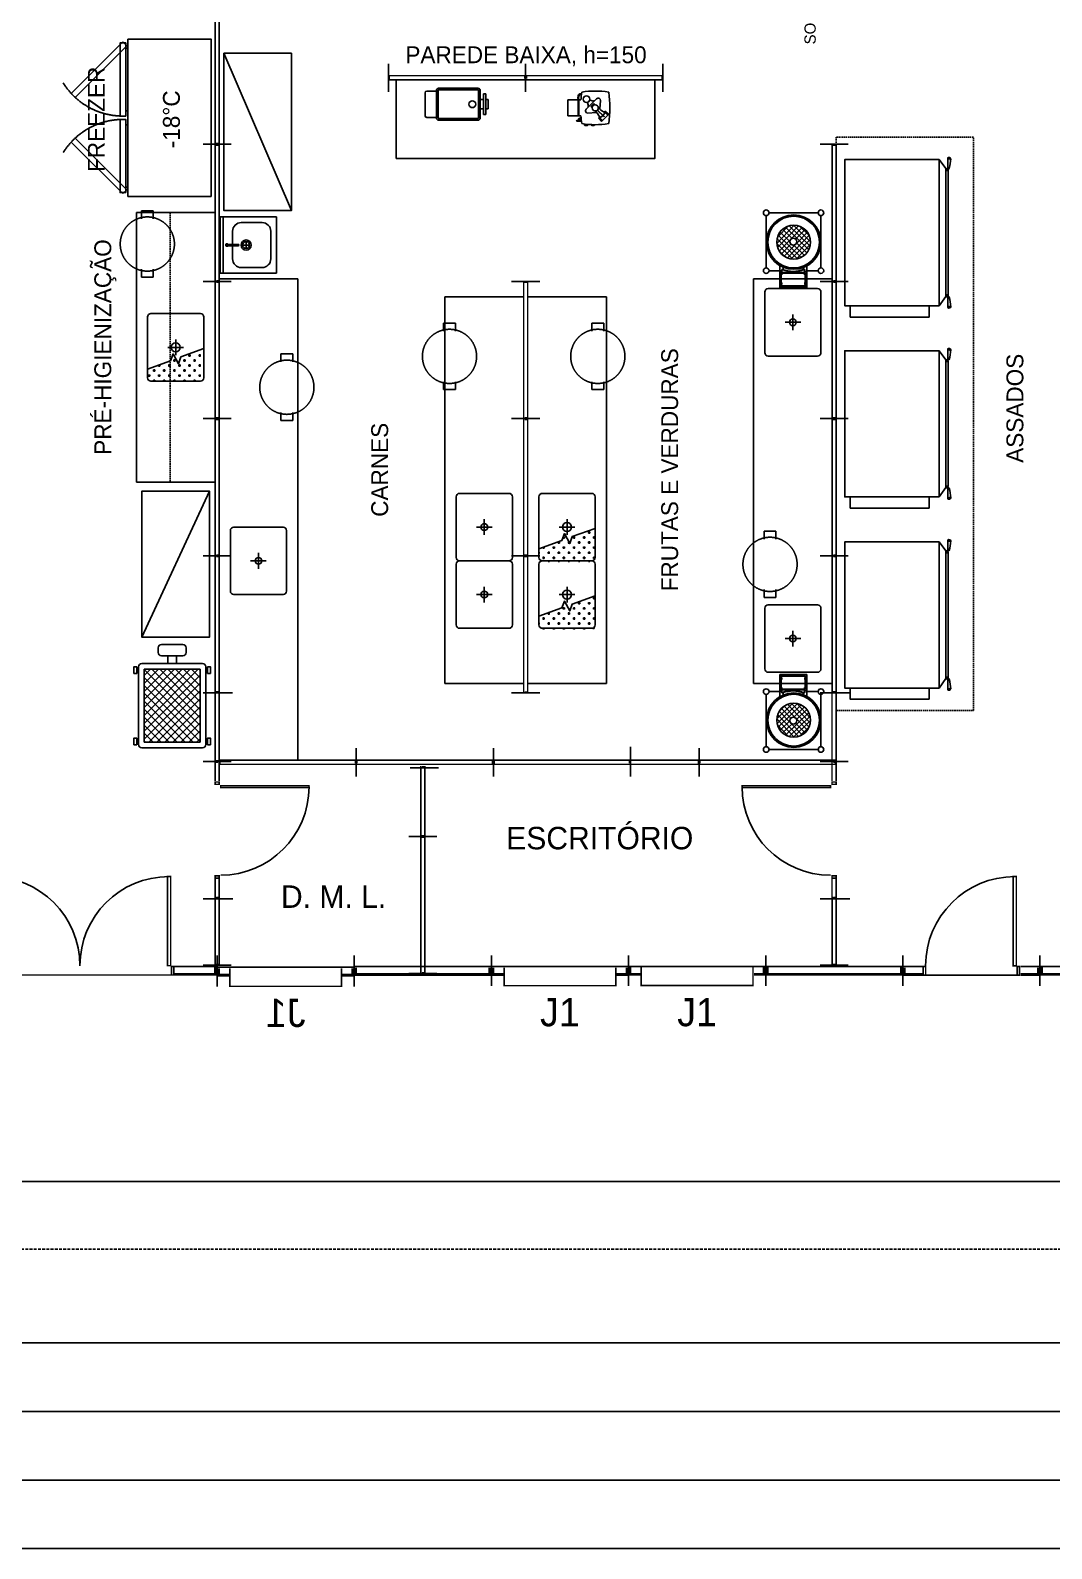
# Model space of a CAD drawing. Header units: millimetres. Extents: x -18806 to 201070, y -25046 to 92854.
# Drawn here: x 152744 to 161829, y 65918 to 79422 of the extents above; entities that cross this region are included whole.
import ezdxf
from ezdxf.enums import TextEntityAlignment as Align

# ---------------------------------------------------------------- set-up
doc = ezdxf.new("R2010")
doc.units = ezdxf.units.MM
doc.header["$LTSCALE"] = 50
for name, pattern in [('DASHED', [0.75, 0.5, -0.25]), ('HIDDEN', [0.375, 0.25, -0.125]), ('HIDDEN2', [0.1875, 0.125, -0.0625])]:
    doc.linetypes.add(name, pattern=pattern)
for name, color, linetype in [('LAYA', 8, 'Continuous'), ('LAYC', 4, 'Continuous'), ('SOB', 8, 'HIDDEN2'), ('TEXTO_LEGENDA', 7, 'Continuous')]:
    doc.layers.add(name, color=color, linetype=linetype)
doc.styles.add('1', font='stylu.ttf', dxfattribs={"width": 0.75, "height": 0.35})
doc.styles.add('2', font='stylu.ttf', dxfattribs={"height": 0.35})
doc.styles.add('3', font='stylu.ttf', dxfattribs={"height": 0.6})
doc.styles.add('L1', font='txt', dxfattribs={"height": 0.18})
doc.dimstyles.new('1', dxfattribs={"dimtxt": 0.2, "dimasz": 0.1, "dimexe": 0.1, "dimexo": 0.9, "dimgap": 0.1, "dimtad": 1, "dimzin": 0, "dimdsep": 46, "dimtxsty": '1', "dimsah": 1, "dimcen": -0.1, "dimclrt": 1, "dimadec": 0, "dimazin": 0, "dimtfac": 1, "dimtmove": 0, "dimatfit": 1, "dimfxl": 0, "dimtolj": 1, "dimtzin": 0, "dimarcsym": 0})

# ---------------------------------------------------------------- blocks, each defined once
blk = doc.blocks.new('_OBLIQUE')
at = {"color": 0, "linetype": 'ByBlock'}
blk.add_line((-0.5, -0.5), (0.5, 0.5), dxfattribs=at)
blk = doc.blocks.new('*D158')
at = {"color": 0, "lineweight": -2}
for p, q in [((139765, 69272), (139765, 67138)), ((198325, 69272), (198325, 67138)), ((139765, 67138), (198325, 67138))]:
    blk.add_line(p, q, dxfattribs=at)
at = {"layer": 'Defpoints', "color": 0}
for p in [(139765, 69273), (198325, 69273), (198325, 67138)]:
    blk.add_point(p, dxfattribs=at)
at = {"color": 0, "lineweight": -2, "xscale": 0.1, "yscale": 0.1, "zscale": 0.1, "rotation": 180}
blk.add_blockref('_OBLIQUE', (139765, 67138), dxfattribs=at)
at = {"color": 0, "lineweight": -2, "xscale": 0.1, "yscale": 0.1, "zscale": 0.1}
blk.add_blockref('_OBLIQUE', (198325, 67138), dxfattribs=at)
at = {"color": 7, "insert": (169045, 67138), "char_height": 0.35, "attachment_point": 5, "style": '1'}
blk.add_mtext('\\A1;58560.00', dxfattribs=at)
blk = doc.blocks.new('*D159')
at = {"color": 0, "lineweight": -2}
for p, q in [((139675, 69272), (139675, 66528)), ((198415, 69272), (198415, 66528)), ((139675, 66528), (198415, 66528))]:
    blk.add_line(p, q, dxfattribs=at)
at = {"layer": 'Defpoints', "color": 0}
for p in [(139675, 69273), (198415, 69273), (198415, 66528)]:
    blk.add_point(p, dxfattribs=at)
at = {"color": 0, "lineweight": -2, "xscale": 0.1, "yscale": 0.1, "zscale": 0.1, "rotation": 180}
blk.add_blockref('_OBLIQUE', (139675, 66528), dxfattribs=at)
at = {"color": 0, "lineweight": -2, "xscale": 0.1, "yscale": 0.1, "zscale": 0.1}
blk.add_blockref('_OBLIQUE', (198415, 66528), dxfattribs=at)
at = {"color": 7, "insert": (169045, 66528), "char_height": 0.35, "attachment_point": 5, "style": '1'}
blk.add_mtext('\\A1;58740.00', dxfattribs=at)
blk = doc.blocks.new('*D171')
at = {"color": 0, "lineweight": -2}
for p, q in [((139075, 69272), (139075, 65918)), ((199015, 69272), (199015, 65918)), ((199015, 65918), (139075, 65918))]:
    blk.add_line(p, q, dxfattribs=at)
at = {"layer": 'Defpoints', "color": 0}
for p in [(139075, 69273), (199015, 69273), (139075, 65918)]:
    blk.add_point(p, dxfattribs=at)
at = {"color": 0, "lineweight": -2, "xscale": 0.1, "yscale": 0.1, "zscale": 0.1, "rotation": 180}
blk.add_blockref('_OBLIQUE', (139075, 65918), dxfattribs=at)
at = {"color": 0, "lineweight": -2, "xscale": 0.1, "yscale": 0.1, "zscale": 0.1}
blk.add_blockref('_OBLIQUE', (199015, 65918), dxfattribs=at)
at = {"color": 7, "insert": (169045, 65918), "char_height": 0.35, "attachment_point": 5, "style": '1'}
blk.add_mtext('\\A1;59940.00', dxfattribs=at)
blk = doc.blocks.new('*D173')
at = {"color": 0, "lineweight": -2}
for p, q in [((148305, 69272), (148305, 67748)), ((173315, 69272), (173315, 67748)), ((173315, 67748), (148305, 67748))]:
    blk.add_line(p, q, dxfattribs=at)
at = {"layer": 'Defpoints', "color": 0}
for p in [(148305, 69273), (173315, 69273), (148305, 67748)]:
    blk.add_point(p, dxfattribs=at)
at = {"color": 0, "lineweight": -2, "xscale": 0.2, "yscale": 0.2, "zscale": 0.2, "rotation": 180}
blk.add_blockref('_OBLIQUE', (148305, 67748), dxfattribs=at)
at = {"color": 0, "lineweight": -2, "xscale": 0.2, "yscale": 0.2, "zscale": 0.2}
blk.add_blockref('_OBLIQUE', (173315, 67748), dxfattribs=at)
at = {"color": 7, "insert": (160810, 67748), "char_height": 0.35, "attachment_point": 5, "style": '1'}
blk.add_mtext('\\A1;25010.00', dxfattribs=at)
blk = doc.blocks.new('dp11')
at = {"color": 24}
for p, q in [((0, 0.09), (0, -0.18)), ((2.44, 0.09), (2.44, -0.18))]:
    blk.add_line(p, q, dxfattribs=at)
at = {"color": 7, "const_width": 0.014}
for points in [[(0.441, 0.793), (0.441, 0), (0.413, 0), (0.413, 0.793)], [(1.999, 0.793), (1.999, 0), (2.027, 0), (2.027, 0.793)], [(0.406, -0.007), (0.385, -0.007), (0.385, -0.083), (0.406, -0.083)], [(2.034, -0.007), (2.055, -0.007), (2.055, -0.083), (2.034, -0.083)]]:
    blk.add_lwpolyline(points, close=True, dxfattribs=at)
at = {"color": 3, "const_width": 0.014}
for points in [[(0.376, -0.007), (0, -0.007)], [(2.064, -0.007), (2.44, -0.007)]]:
    blk.add_lwpolyline(points, dxfattribs=at)
at = {"color": 170, "const_width": 0.026}
for points in [[(0.376, -0.077), (0.013, -0.077), (0.013, -0.016)], [(2.064, -0.077), (2.427, -0.077), (2.427, -0.016)]]:
    blk.add_lwpolyline(points, dxfattribs=at)
at = {"color": 7, "const_width": 0.014}
blk.add_lwpolyline([(0.406, -0.083), (2.034, -0.083)], dxfattribs=at)
at = {"color": 7}
for centre, start, end in [((0.427, 0), 0, 90), ((2.013, 0), 90, 180)]:
    blk.add_arc(centre, 0.793, start, end, dxfattribs=at)
at = {"style": 'L1', "flags": 3}
blk.add_attdef('BLOCO', (0, 0.915), '', height=0.18, dxfattribs=at)
blk = doc.blocks.new('j11')
at = {"color": 24}
for p, q in [((0, 0.09), (0, -0.18)), ((1.22, 0.09), (1.22, -0.18))]:
    blk.add_line(p, q, dxfattribs=at)
at = {"color": 3, "const_width": 0.014}
blk.add_lwpolyline([(0, -0.007), (1.22, -0.007)], dxfattribs=at)
at = {"color": 170, "const_width": 0.026}
for points in [[(0.013, -0.016), (0.013, -0.077), (0.105, -0.077)], [(1.115, -0.077), (1.207, -0.077), (1.207, -0.016)]]:
    blk.add_lwpolyline(points, dxfattribs=at)
at = {"color": 7, "const_width": 0.014}
blk.add_lwpolyline([(0.113, -0.016), (0.113, -0.177), (1.107, -0.177), (1.107, -0.016)], dxfattribs=at)
at = {"color": 7, "style": '2'}
blk.add_text('J1', height=0.25, dxfattribs=at).set_placement((0.61, -0.415), align=Align.MIDDLE)
at = {"style": 'L1', "flags": 3}
blk.add_attdef('BLOCO', (0, 0.199), '', height=0.18, dxfattribs=at)
blk = doc.blocks.new('f11')
at = {"color": 24}
for p, q in [((0, 0.09), (0, -0.18)), ((1.22, 0.09), (1.22, -0.18))]:
    blk.add_line(p, q, dxfattribs=at)
at = {"color": 3, "const_width": 0.014}
blk.add_lwpolyline([(0, -0.007), (1.22, -0.007)], dxfattribs=at)
at = {"color": 170, "const_width": 0.026}
blk.add_lwpolyline([(0.013, -0.016), (0.013, -0.077), (1.207, -0.077), (1.207, -0.016)], dxfattribs=at)
at = {"style": 'L1', "flags": 3}
blk.add_attdef('BLOCO', (0, 0.224), '', height=0.18, dxfattribs=at)
blk = doc.blocks.new('FCAPITAL_02')
at = {"layer": 'LAYA'}
for p, q in [((-1.043, 1.409), (-1.043, 1.409)), ((-1.018, 1.334), (-1.018, 1.416)), ((-1.018, 1.334), (-1.018, 1.416)), ((-1, 1.316), (-0.94, 1.4)), ((-1.013, 1.307), (-1.028, 1.322)), ((-1.013, 1.308), (-1.028, 1.322)), ((-1.02, 1.296), (-1.02, 0.2)), ((-1.008, 1.313), (-1.011, 1.316)), ((-1.008, 1.313), (-1.011, 1.316)), ((-1, 1.32), (-1, 1.32)), ((-1, 1.316), (-1, 1.316)), ((-1, 1.316), (-1, 0.18)), ((-1.013, 0.193), (-1.028, 0.178)), ((-1.013, 0.192), (-1.028, 0.178)), ((-1.018, 0.166), (-1.018, 0.084)), ((-1.018, 0.166), (-1.018, 0.084)), ((-1.008, 0.187), (-1.011, 0.184)), ((-1.008, 0.187), (-1.011, 0.184)), ((-0.94, 0.1), (-1, 0.18)), ((-1, 0.18), (-1, 0.18)), ((-1.043, 0.091), (-1.043, 0.091))]:
    blk.add_line(p, q, dxfattribs=at)
for centre, radius, start, end in [((-0.783, 1.41), 0.26, 180.3422, 199.6568), ((-0.783, 1.41), 0.26, 180.3429, 199.685), ((-1, 1.296), 0.02, 90, 180), ((-1, 1.3), 0.02, 144.216, 180), ((-0.992, 1.334), 0.026, 180, 225), ((-0.992, 1.334), 0.0261, 180, 225), ((-1.011, 1.31), 0.0065, 171.8699, 97.9259), ((-1.011, 1.31), 0.00637, 171.8699, 97.9259), ((-1.011, 1.31), 0.0039, 225, 45), ((-1.011, 1.31), 0.00377, 225, 45), ((-1, 1.3), 0.02, 90, 126.7078), ((-0.783, 0.09), 0.26, 160.315, 179.6571), ((-0.783, 0.09), 0.26, 160.3432, 179.6578), ((-1, 0.2), 0.02, 180, 215.784), ((-0.992, 0.166), 0.026, 135, 180), ((-0.992, 0.166), 0.0261, 135, 180), ((-1.011, 0.19), 0.0065, 262.0741, 188.1301), ((-1.011, 0.19), 0.00637, 262.0741, 188.1301), ((-1.011, 0.19), 0.0039, 315, 135), ((-1.011, 0.19), 0.00377, 315, 135), ((-1, 0.2), 0.02, 233.2922, 270)]:
    blk.add_arc(centre, radius, start, end, dxfattribs=at)
at = {"layer": 'LAYA', "extrusion": (0, 0, -1)}
blk.add_ellipse((-1.031, 1.413), major_axis=(-0.0126, -0.0042), ratio=0.470298, dxfattribs=at)
blk.add_ellipse((-1.021, 1.322), major_axis=(-0.00392, -0.00317), ratio=0.807402, start_param=3.480269, end_param=6.017986, dxfattribs=at)
at = {"layer": 'LAYA'}
blk.add_ellipse((-1.021, 0.178), major_axis=(-0.00392, 0.00317), ratio=0.807402, start_param=3.480269, end_param=6.017986, dxfattribs=at)
blk.add_ellipse((-1.031, 0.087), major_axis=(-0.0126, 0.0042), ratio=0.470298, dxfattribs=at)
for points, knots in [([(-1.043, 1.409), (-1.044, 1.411), (-1.039, 1.416), (-1.024, 1.422), (-1.015, 1.417), (-1.027, 1.406), (-1.042, 1.404), (-1.043, 1.409)], [0, 0, 0, 0, 1.509909, 1.509909, 3.946861, 3.946861, 6.283185, 6.283185, 6.283185, 6.283185]), ([(-1.043, 1.409), (-1.044, 1.412), (-1.038, 1.417), (-1.023, 1.421), (-1.017, 1.419), (-1.02, 1.411), (-1.028, 1.406), (-1.039, 1.405), (-1.043, 1.407), (-1.043, 1.409)], [0, 0, 0, 0, 1.736598, 1.736598, 3.473195, 3.473195, 5.209793, 5.209793, 6.283185, 6.283185, 6.283185, 6.283185]), ([(-1.016, 1.323), (-1.016, 1.321), (-1.017, 1.318), (-1.021, 1.317), (-1.022, 1.317), (-1.023, 1.317)], [0.566228, 0.566228, 0.566228, 0.566228, 1.894759, 1.894759, 2.700855, 2.700855, 2.700855, 2.700855]), ([(-1.016, 1.323), (-1.016, 1.321), (-1.017, 1.318), (-1.021, 1.317), (-1.022, 1.317), (-1.023, 1.318)], [0.503032, 0.503032, 0.503032, 0.503032, 1.962115, 1.962115, 2.77188, 2.77188, 2.77188, 2.77188]), ([(-1.016, 0.177), (-1.016, 0.179), (-1.017, 0.182), (-1.021, 0.183), (-1.022, 0.183), (-1.023, 0.183)], [0.566228, 0.566228, 0.566228, 0.566228, 1.894759, 1.894759, 2.700855, 2.700855, 2.700855, 2.700855]), ([(-1.016, 0.177), (-1.016, 0.179), (-1.017, 0.182), (-1.021, 0.183), (-1.022, 0.183), (-1.023, 0.182)], [0.503032, 0.503032, 0.503032, 0.503032, 1.962115, 1.962115, 2.77188, 2.77188, 2.77188, 2.77188]), ([(-1.043, 0.091), (-1.044, 0.089), (-1.039, 0.084), (-1.024, 0.078), (-1.015, 0.083), (-1.027, 0.094), (-1.042, 0.096), (-1.043, 0.091)], [0, 0, 0, 0, 1.509909, 1.509909, 3.946861, 3.946861, 6.283185, 6.283185, 6.283185, 6.283185]), ([(-1.043, 0.091), (-1.044, 0.088), (-1.038, 0.083), (-1.023, 0.079), (-1.017, 0.081), (-1.02, 0.089), (-1.028, 0.094), (-1.039, 0.095), (-1.043, 0.093), (-1.043, 0.091)], [0, 0, 0, 0, 1.736598, 1.736598, 3.473195, 3.473195, 5.209793, 5.209793, 6.283185, 6.283185, 6.283185, 6.283185])]:
    blk.add_open_spline(points, degree=3, knots=knots, dxfattribs=at)
at = {"layer": 'LAYC'}
for points in [[(-0.85, 1.5), (-0.15, 1.5), (-0.15, 1.4), (-0.85, 1.4)], [(-0.94, 1.4), (-0.1, 1.4), (-0.1, 0.1), (-0.94, 0.1)]]:
    blk.add_lwpolyline(points, close=True, dxfattribs=at)
blk = doc.blocks.new('MDB')
at = {"layer": 'LAYA'}
for p, q in [((0.012, 0.497), (-0.144, 0.335)), ((-0.039, 0.49), (-0.139, 0.386)), ((0.05, 0.491), (-0.136, 0.297)), ((-0.131, 0.408), (0.074, 0.21)), ((0.082, 0.477), (-0.122, 0.267)), ((-0.114, 0.436), (-0.026, 0.352)), ((-0.092, 0.46), (-0.007, 0.378)), ((0.129, 0.435), (-0.078, 0.221)), ((-0.066, 0.478), (0.142, 0.277)), ((0.146, 0.407), (-0.049, 0.205)), ((-0.034, 0.491), (0.154, 0.31)), ((0.006, 0.497), (0.158, 0.35)), ((0.108, 0.459), (0.024, 0.372)), ((0.063, 0.486), (0.146, 0.406)), ((-0.144, 0.333), (-0.001, 0.195)), ((-0.141, 0.375), (0.041, 0.198)), ((-0.018, 0.329), (-0.102, 0.241)), ((0.156, 0.372), (-0.014, 0.196)), ((0.007, 0.32), (0.102, 0.228)), ((0.157, 0.327), (0.031, 0.196)), ((0.032, 0.339), (0.124, 0.25)), ((-0.123, 0.269), (-0.065, 0.213)), ((-0.1, 0.082), (-0.115, 0.082)), ((-0.1, 0.065), (-0.115, 0.065)), ((-0.109, -0.038), (-0.109, 0.065)), ((-0.103, -0.038), (-0.103, 0.065)), ((-0.1, 0.097), (-0.1, 0.055)), ((-0.098, 0.055), (-0.1, 0.055)), ((-0.098, 0.097), (-0.098, 0.055)), ((0.103, 0.077), (-0.097, 0.077)), ((0.103, 0.071), (-0.097, 0.071)), ((-0.085, 0.122), (-0.085, 0.1)), ((0.093, 0.12), (0.093, 0.103)), ((0.103, 0.099), (0.103, 0.056)), ((0.105, 0.056), (0.103, 0.056)), ((0.105, 0.099), (0.105, 0.056)), ((0.122, 0.082), (0.105, 0.082)), ((0.123, 0.065), (0.105, 0.065)), ((0.11, -0.038), (0.11, 0.065)), ((0.116, -0.038), (0.116, 0.065)), ((-0.115, -0.015), (-0.109, -0.015)), ((-0.109, -0.032), (-0.115, -0.032)), ((-0.103, -0.015), (-0.102, -0.015)), ((-0.102, -0.032), (-0.103, -0.032)), ((-0.099, -0.03), (-0.099, -0.017)), ((0.104, -0.044), (-0.097, -0.044)), ((0.104, -0.05), (-0.097, -0.05)), ((0.107, -0.028), (0.106, -0.016)), ((0.11, -0.013), (0.109, -0.013)), ((0.109, -0.03), (0.11, -0.03)), ((0.122, -0.013), (0.116, -0.013)), ((0.116, -0.03), (0.122, -0.03))]:
    blk.add_line(p, q, dxfattribs=at)
for centre, radius in [((0.007, 0.346), 0.23), ((0.007, 0.346), 0.151), ((0.004, 0.35), 0.0303)]:
    blk.add_circle(centre, radius, dxfattribs=at)
for centre, radius, start, end in [((-0.094, 0.097), 0.00605, 69.1659, 180.4896), ((-0.094, 0.097), 0.00363, 69.1659, 180.4896), ((0.001, 0.346), 0.263, 249.1659, 291.8133), ((0.001, 0.346), 0.26, 249.1659, 291.8133), ((0.099, 0.099), 0.00605, 0.4896, 111.8133), ((0.099, 0.099), 0.00605, 0.4896, 111.8133), ((0.099, 0.099), 0.00363, 0.4896, 111.8133), ((-0.097, -0.038), 0.0121, 180.4896, 270), ((-0.097, -0.038), 0.0061, 180.4896, 270), ((-0.102, -0.017), 0.00242, 0.4896, 90.4896), ((-0.102, -0.03), 0.00242, 270.4896, 0.4896), ((0.104, -0.038), 0.0121, 270, 0.4896), ((0.104, -0.038), 0.0061, 270, 0.4896), ((0.109, -0.016), 0.00242, 90.4896, 180.4896), ((0.109, -0.028), 0.00242, 180.4896, 270.4896)]:
    blk.add_arc(centre, radius, start, end, dxfattribs=at)
at = {"layer": 'LAYC'}
for p, q in [((-0.237, 0.117), (-0.237, 0.582)), ((0.225, 0.607), (-0.212, 0.607)), ((0.25, 0.117), (0.25, 0.582)), ((-0.212, 0.092), (-0.117, 0.092)), ((0.225, 0.092), (0.125, 0.092)), ((0.125, -0.059), (-0.117, -0.059))]:
    blk.add_line(p, q, dxfattribs=at)
at = {"layer": 'LAYC', "color": 8}
for p, q in [((-0.117, -0.059), (-0.117, 0.138)), ((-0.115, -0.059), (-0.115, 0.137)), ((0.123, -0.059), (0.123, 0.133)), ((0.125, -0.059), (0.125, 0.134)), ((0.125, -0.059), (0.125, 0.134))]:
    blk.add_line(p, q, dxfattribs=at)
at = {"layer": 'LAYC'}
for centre, radius in [((-0.237, 0.607), 0.025), ((0.007, 0.346), 0.242), ((0.25, 0.607), 0.025), ((-0.237, 0.092), 0.025), ((0.25, 0.092), 0.025)]:
    blk.add_circle(centre, radius, dxfattribs=at)
blk = doc.blocks.new('60')
at = {"layer": 'LAYA'}
for p, q in [((-0.07, -0.35), (0.07, -0.35)), ((0, -0.42), (0, -0.28))]:
    blk.add_line(p, q, dxfattribs=at)
blk.add_circle((0, -0.35), 0.03, dxfattribs=at)
at = {"layer": 'LAYC'}
blk.add_lwpolyline([(-0.27, -0.6), (0.27, -0.6, 0.414214), (0.3, -0.57), (0.3, -0.13, 0.414214), (0.27, -0.1), (-0.27, -0.1, 0.414214), (-0.3, -0.13), (-0.3, -0.57, 0.414214)], format="xyb", close=True, dxfattribs=at)
blk = doc.blocks.new('60-E')
at = {"layer": 'LAYA'}
h = blk.add_hatch(dxfattribs=at)
h.set_pattern_fill('CROSS', color=256, scale=0.18, style=0)
h.set_pattern_definition([(0, (-1.060104, -0.35), (0.045, 0.045), [0.0225, -0.0675]), (90, (-1.048854, -0.36125), (-0.045, 0.045), [0.0225, -0.0675])])
h.paths.add_polyline_path([(-0.146, -0.374), (-0.058, -0.326), (-0.119, -0.304), (-0.193, -0.1), (-0.282, -0.1, 0.414214), (-0.312, -0.13), (-0.312, -0.57, 0.414214), (-0.282, -0.6), (-0.011, -0.6), (-0.085, -0.396)])
at = {"layer": 'LAYA', "linetype": 'Continuous'}
for p, q in [((-0.07, -0.35), (0.07, -0.35)), ((0, -0.42), (0, -0.28))]:
    blk.add_line(p, q, dxfattribs=at)
at = {"layer": 'LAYA'}
blk.add_lwpolyline([(-0.193, -0.1), (-0.119, -0.304), (-0.058, -0.326), (-0.146, -0.374), (-0.085, -0.396), (-0.011, -0.6)], dxfattribs=at)
blk.add_circle((0, -0.35), 0.04, dxfattribs=at)
at = {"layer": 'LAYC'}
blk.add_lwpolyline([(-0.27, -0.6), (0.27, -0.6, 0.414214), (0.3, -0.57), (0.3, -0.13, 0.414214), (0.27, -0.1), (-0.27, -0.1, 0.414214), (-0.3, -0.13), (-0.3, -0.57, 0.414214)], format="xyb", close=True, dxfattribs=at)
blk = doc.blocks.new('Car80li')
at = {"layer": 'SOB'}
for points in [[(-0.225, 0.053), (-0.296, 0.053), (-0.296, -0.053), (-0.225, -0.053)], [(0.225, 0.053), (0.296, 0.053), (0.296, -0.053), (0.225, -0.053)]]:
    blk.add_lwpolyline(points, dxfattribs=at)
blk.add_circle((0, 0), 0.241, dxfattribs=at)
blk = doc.blocks.new('if11')
at = {"color": 24}
for p, q in [((0, -0.125), (0, 0.125)), ((1.22, -0.125), (1.22, 0.125))]:
    blk.add_line(p, q, dxfattribs=at)
at = {"color": 3, "const_width": 0.014}
blk.add_lwpolyline([(1.22, 0.018), (0, 0.018)], dxfattribs=at)
at = {"color": 24, "const_width": 0.014}
blk.add_lwpolyline([(0.007, 0.008), (0.007, -0.018), (1.213, -0.018), (1.213, 0.011)], dxfattribs=at)
at = {"style": 'L1', "flags": 3}
blk.add_attdef('BLOCO', (0, 0.305), '', height=0.18, dxfattribs=at)
blk = doc.blocks.new('Lav')
at = {"layer": 'LAYA'}
for p, q in [((-0.03, -0.24), (0.03, -0.24)), ((0, -0.27), (0, -0.21))]:
    blk.add_line(p, q, dxfattribs=at)
blk.add_lwpolyline([(0.007, -0.12), (0.123, -0.12, -0.414214), (0.2, -0.197), (0.2, -0.383, -0.414214), (0.123, -0.46), (-0.123, -0.46, -0.414214), (-0.2, -0.383), (-0.2, -0.197, -0.414214), (-0.123, -0.12), (-0.007, -0.12)], format="xyb", dxfattribs=at)
blk.add_lwpolyline([(-0.006, -0.17, 1), (0.006, -0.17), (0.006, -0.07, 1), (-0.006, -0.07)], format="xyb", close=True, dxfattribs=at)
for radius in [0.045, 0.03]:
    blk.add_circle((0, -0.24), radius, dxfattribs=at)
blk.add_arc((0, -0.07), 0.011, 303.0557, 236.9443, dxfattribs=at)
at = {"layer": 'LAYC'}
for points in [[(-0.25, -0.035), (0.25, -0.035), (0.25, -0.01), (-0.25, -0.01)], [(-0.25, -0.51), (-0.25, -0.01), (0.25, -0.01), (0.25, -0.51)]]:
    blk.add_lwpolyline(points, close=True, dxfattribs=at)
blk = doc.blocks.new('BAL300')
at = {"layer": 'LAYA'}
h = blk.add_hatch(dxfattribs=at)
h.set_pattern_fill('ANSI37', color=256, scale=0.4, style=0)
h.set_pattern_definition([(45, (-167.17272, -98.54096), (-0.035355339, 0.035355339), []), (135, (-167.17272, -98.54096), (-0.035355339, -0.035355339), [])])
h.paths.add_polyline_path([(0.25, -0.917), (0.25, -0.267), (-0.25, -0.267), (-0.25, -0.917)])
for points in [[(-0.315, -0.245), (-0.34, -0.245), (-0.34, -0.305), (-0.315, -0.305)], [(0.315, -0.245), (0.34, -0.245), (0.34, -0.305), (0.315, -0.305)], [(-0.315, -0.939), (-0.34, -0.939), (-0.34, -0.879), (-0.315, -0.879)], [(0.315, -0.939), (0.34, -0.939), (0.34, -0.879), (0.315, -0.879)]]:
    blk.add_lwpolyline(points, close=True)
for p, q in [((0.25, -0.267), (-0.25, -0.267)), ((-0.25, -0.267), (-0.25, -0.917)), ((0.25, -0.917), (0.25, -0.267)), ((-0.25, -0.917), (0.25, -0.917))]:
    blk.add_line(p, q, dxfattribs=at)
at = {"layer": 'LAYC'}
for p, q in [((-0.125, -0.077), (-0.125, -0.117)), ((0.095, -0.047), (-0.095, -0.047)), ((0.125, -0.117), (0.125, -0.077)), ((-0.3, -0.247), (-0.3, -0.937)), ((0.27, -0.217), (-0.27, -0.217)), ((0.095, -0.147), (-0.095, -0.147)), ((-0.04, -0.217), (-0.04, -0.147)), ((-0.039, -0.217), (-0.039, -0.147)), ((0.039, -0.217), (0.039, -0.147)), ((0.04, -0.217), (0.04, -0.147)), ((0.3, -0.937), (0.3, -0.247)), ((-0.27, -0.967), (0.27, -0.967))]:
    blk.add_line(p, q, dxfattribs=at)
for centre, start, end in [((-0.095, -0.077), 90, 180), ((-0.095, -0.117), 180, 270), ((0.095, -0.077), 0, 90), ((0.095, -0.117), 270, 0), ((-0.27, -0.247), 90, 180), ((0.27, -0.247), 0, 90), ((-0.27, -0.937), 180, 270), ((0.27, -0.937), 270, 0)]:
    blk.add_arc(centre, 0.03, start, end, dxfattribs=at)
blk = doc.blocks.new('ip1e1')
at = {"color": 24}
for p, q in [((0, -0.125), (0, 0.125)), ((1.22, -0.125), (1.22, 0.125))]:
    blk.add_line(p, q, dxfattribs=at)
at = {"color": 220, "const_width": 0.014}
blk.add_lwpolyline([(0.233, 0.818), (0.233, 0.032), (0.217, 0.032), (0.217, 0.818)], close=True, dxfattribs=at)
at = {"color": 3, "const_width": 0.014}
for points in [[(0, 0.018), (0.174, 0.018)], [(1.046, 0.018), (1.22, 0.018)]]:
    blk.add_lwpolyline(points, dxfattribs=at)
at = {"color": 24, "const_width": 0.014}
for points in [[(0.174, -0.018), (0.007, -0.018), (0.007, 0.008)], [(1.213, 0.011), (1.213, -0.018)], [(1.213, -0.018), (1.046, -0.018)]]:
    blk.add_lwpolyline(points, dxfattribs=at)
at = {"color": 7, "const_width": 0.014}
for points in [[(0.203, 0.018), (0.203, -0.018), (0.182, -0.018), (0.182, 0.018)], [(1.017, 0.018), (1.017, -0.018), (1.038, -0.018), (1.038, 0.018)]]:
    blk.add_lwpolyline(points, close=True, dxfattribs=at)
at = {"color": 220}
blk.add_arc((0.225, 0.032), 0.786, 0, 90, dxfattribs=at)
at = {"style": 'L1', "flags": 3}
blk.add_attdef('BLOCO', (0, 0.915), '', height=0.18, dxfattribs=at)
blk = doc.blocks.new('p1d1')
at = {"color": 24}
for p, q in [((0, 0.09), (0, -0.18)), ((1.22, 0.09), (1.22, -0.18))]:
    blk.add_line(p, q, dxfattribs=at)
at = {"color": 40, "const_width": 0.014}
blk.add_lwpolyline([(0.982, 0.793), (0.982, 0), (1.01, 0), (1.01, 0.793)], close=True, dxfattribs=at)
at = {"color": 3, "const_width": 0.014}
for points in [[(0, -0.007), (0.173, -0.007)], [(1.047, -0.007), (1.22, -0.007)]]:
    blk.add_lwpolyline(points, dxfattribs=at)
at = {"color": 170, "const_width": 0.026}
for points in [[(0.013, -0.016), (0.013, -0.077), (0.173, -0.077)], [(1.047, -0.077), (1.207, -0.077), (1.207, -0.016)]]:
    blk.add_lwpolyline(points, dxfattribs=at)
at = {"color": 7, "const_width": 0.014}
for points in [[(0.203, -0.007), (0.182, -0.007), (0.182, -0.083), (0.203, -0.083)], [(1.017, -0.007), (1.038, -0.007), (1.038, -0.083), (1.017, -0.083)]]:
    blk.add_lwpolyline(points, close=True, dxfattribs=at)
blk.add_lwpolyline([(0.203, -0.083), (1.017, -0.083)], dxfattribs=at)
at = {"color": 40}
blk.add_arc((0.996, 0), 0.793, 90, 180, dxfattribs=at)
at = {"style": 'L1', "flags": 3}
blk.add_attdef('BLOCO', (0, 0.915), '', height=0.18, dxfattribs=at)
blk = doc.blocks.new('RV-4')
at = {"layer": 'LAYA', "linetype": 'DASHED', "ltscale": 0.25}
for points in [[(0.11, -0.803), (0.569, -1.263), (0.534, -1.298), (0.075, -0.839)], [(1.39, -0.803), (0.931, -1.263), (0.966, -1.298), (1.425, -0.839)]]:
    blk.add_lwpolyline(points, close=True, dxfattribs=at)
for centre, start, end in [((0.11, -0.839), 301.8737, 2.25), ((1.39, -0.839), 177.75, 238.1263)]:
    blk.add_arc(centre, 0.625, start, end, dxfattribs=at)
at = {"layer": 'LAYC'}
for p, q in [((0.132, -0.814), (0.132, -0.794)), ((0.688, -0.814), (0.688, -0.794)), ((0.812, -0.814), (0.812, -0.794)), ((1.368, -0.814), (1.368, -0.794))]:
    blk.add_line(p, q, dxfattribs=at)
for points in [[(0.05, -0.794), (0.05, -0.054), (1.45, -0.054), (1.45, -0.794)], [(0.085, -0.814), (0.735, -0.814), (0.735, -0.864), (0.085, -0.864)], [(1.415, -0.814), (0.765, -0.814), (0.765, -0.864), (1.415, -0.864)]]:
    blk.add_lwpolyline(points, close=True, dxfattribs=at)
blk = doc.blocks.new('MMC')
at = {"layer": 'LAYA'}
for p, q in [((-0.256, -0.175), (-0.256, -0.125)), ((-0.256, -0.125), (-0.236, -0.125)), ((-0.236, -0.175), (-0.236, -0.125)), ((0.169, -0.09), (-0.191, -0.09)), ((-0.191, -0.09), (-0.191, -0.345)), ((0.169, -0.345), (0.169, -0.09)), ((0.269, -0.1), (0.184, -0.1)), ((0.284, -0.32), (0.284, -0.115)), ((-0.256, -0.175), (-0.276, -0.175)), ((-0.276, -0.175), (-0.276, -0.26)), ((-0.256, -0.26), (-0.276, -0.26)), ((-0.256, -0.175), (-0.256, -0.26)), ((-0.256, -0.31), (-0.256, -0.26)), ((-0.236, -0.175), (-0.236, -0.26)), ((-0.206, -0.175), (-0.236, -0.175)), ((-0.236, -0.31), (-0.236, -0.26)), ((-0.206, -0.26), (-0.236, -0.26)), ((-0.236, -0.31), (-0.256, -0.31)), ((-0.191, -0.345), (0.169, -0.345)), ((0.184, -0.335), (0.269, -0.335))]:
    blk.add_line(p, q, dxfattribs=at)
blk.add_circle((-0.136, -0.218), 0.03, dxfattribs=at)
for centre, start, end in [((0.269, -0.115), 0, 90), ((0.269, -0.32), 270, 0)]:
    blk.add_arc(centre, 0.015, start, end, dxfattribs=at)
at = {"layer": 'LAYC'}
for p, q in [((-0.206, -0.095), (-0.206, -0.175)), ((0.164, -0.075), (-0.186, -0.075)), ((0.184, -0.34), (0.184, -0.095)), ((-0.206, -0.175), (-0.206, -0.26)), ((-0.206, -0.26), (-0.206, -0.34)), ((-0.186, -0.36), (0.164, -0.36))]:
    blk.add_line(p, q, dxfattribs=at)
for centre, start, end in [((-0.186, -0.095), 90, 180), ((0.164, -0.095), 0, 90), ((-0.186, -0.34), 180, 270), ((0.164, -0.34), 270, 0)]:
    blk.add_arc(centre, 0.02, start, end, dxfattribs=at)
blk = doc.blocks.new('ROBOT_COUPE')
at = {"layer": 'LAYA'}
for p, q in [((0.113, -0.125), (0.122, -0.125)), ((0.113, -0.13), (0.122, -0.13)), ((-0.089, -0.328), (-0.029, -0.269)), ((-0.058, -0.271), (-0.037, -0.249)), ((-0.055, -0.184), (-0.051, -0.258)), ((0.072, -0.262), (-0.021, -0.169)), ((-0.01, -0.223), (0.002, -0.211)), ((0.03, -0.239), (0.002, -0.211)), ((0.039, -0.182), (0.007, -0.191)), ((0.01, -0.23), (0.013, -0.226)), ((0.011, -0.231), (0.014, -0.228)), ((0.013, -0.226), (0.014, -0.228)), ((0.018, -0.251), (0.03, -0.239)), ((0.059, -0.202), (0.05, -0.234)), ((0.136, -0.142), (0.138, -0.156)), ((0.137, -0.157), (0.139, -0.167)), ((0.138, -0.18), (0.234, -0.18)), ((0.141, -0.142), (0.143, -0.156)), ((0.142, -0.18), (0.142, -0.32)), ((0.145, -0.156), (0.146, -0.166)), ((0.234, -0.18), (0.234, -0.32)), ((-0.101, -0.278), (-0.129, -0.306)), ((-0.129, -0.306), (-0.065, -0.37)), ((-0.123, -0.312), (-0.095, -0.284)), ((-0.122, -0.314), (-0.093, -0.285)), ((-0.089, -0.289), (-0.101, -0.278)), ((-0.099, -0.295), (-0.058, -0.271)), ((-0.077, -0.317), (-0.099, -0.295)), ((-0.089, -0.328), (-0.088, -0.33)), ((-0.088, -0.33), (-0.028, -0.27)), ((-0.054, -0.339), (-0.076, -0.318)), ((-0.073, -0.363), (-0.044, -0.334)), ((-0.071, -0.364), (-0.043, -0.336)), ((-0.065, -0.37), (-0.037, -0.342)), ((-0.054, -0.339), (-0.03, -0.299)), ((-0.037, -0.342), (-0.049, -0.33)), ((-0.03, -0.299), (-0.008, -0.277)), ((0.056, -0.296), (-0.018, -0.292)), ((-0.004, -0.4), (-0.004, -0.404)), ((0.026, -0.404), (-0.004, -0.404)), ((-0.002, -0.404), (-0.001, -0.408)), ((0.024, -0.404), (0.022, -0.408)), ((0.026, -0.399), (0.026, -0.404)), ((0.056, -0.397), (0.056, -0.404)), ((0.086, -0.404), (0.056, -0.404)), ((0.058, -0.404), (0.059, -0.408)), ((0.084, -0.404), (0.082, -0.408)), ((0.086, -0.394), (0.086, -0.404)), ((0.116, -0.357), (0.115, -0.357)), ((0.118, -0.345), (0.116, -0.345)), ((0.116, -0.348), (0.116, -0.362)), ((0.116, -0.349), (0.116, -0.349)), ((0.116, -0.362), (0.118, -0.362)), ((0.118, -0.338), (0.128, -0.338)), ((0.118, -0.368), (0.118, -0.338)), ((0.118, -0.362), (0.118, -0.345)), ((0.118, -0.349), (0.118, -0.349)), ((0.118, -0.357), (0.118, -0.357)), ((0.157, -0.368), (0.118, -0.368)), ((0.128, -0.338), (0.128, -0.362)), ((0.129, -0.349), (0.128, -0.349)), ((0.129, -0.357), (0.128, -0.357)), ((0.151, -0.362), (0.128, -0.362)), ((0.129, -0.346), (0.13, -0.345)), ((0.129, -0.346), (0.13, -0.347)), ((0.129, -0.346), (0.129, -0.361)), ((0.129, -0.348), (0.13, -0.347)), ((0.129, -0.355), (0.13, -0.356)), ((0.129, -0.357), (0.13, -0.356)), ((0.129, -0.361), (0.13, -0.362)), ((0.137, -0.345), (0.13, -0.345)), ((0.13, -0.347), (0.137, -0.347)), ((0.13, -0.356), (0.137, -0.356)), ((0.13, -0.362), (0.137, -0.362)), ((0.138, -0.346), (0.137, -0.345)), ((0.138, -0.346), (0.137, -0.347)), ((0.138, -0.348), (0.137, -0.347)), ((0.138, -0.355), (0.137, -0.356)), ((0.138, -0.357), (0.137, -0.356)), ((0.138, -0.361), (0.137, -0.362)), ((0.138, -0.32), (0.234, -0.32)), ((0.138, -0.361), (0.138, -0.346)), ((0.14, -0.349), (0.138, -0.349)), ((0.14, -0.357), (0.138, -0.357)), ((0.14, -0.349), (0.14, -0.357)), ((0.022, -0.408), (-0.001, -0.408)), ((0.082, -0.408), (0.059, -0.408))]:
    blk.add_line(p, q, dxfattribs=at)
for centre, radius in [((-0.009, -0.25), 0.0275), ((0.068, -0.173), 0.03)]:
    blk.add_circle(centre, radius, dxfattribs=at)
for centre, radius, start, end in [((0.122, -0.145), 0.02, 8.3052, 90), ((0.122, -0.145), 0.015, 8.3052, 90), ((-0.035, -0.183), 0.02, 45, 183.0065), ((-0.017, -0.257), 0.0348, 181.5482, 189.9759), ((0.001, -0.192), 0.00525, 315, 135), ((0.049, -0.239), 0.00525, 315, 135), ((0.057, -0.276), 0.02, 266.9935, 45), ((0.142, -0.163), 0.00704, 67.5442, 129.0663), ((0.142, -0.162), 0.00646, 240.017, 316.5935), ((-0.017, -0.257), 0.0348, 260.0241, 268.4518), ((0.151, -0.368), 0.00615, 0, 90)]:
    blk.add_arc(centre, radius, start, end, dxfattribs=at)
at = {"layer": 'LAYC'}
for p, q in [((0.138, -0.18), (0.118, -0.18)), ((0.138, -0.18), (0.138, -0.32)), ((0.118, -0.32), (0.138, -0.32))]:
    blk.add_line(p, q, dxfattribs=at)
for centre, radius, start, end in [((0.846, -0.25), 0.985, 171.8288, 188.1712), ((-0.009, -0.825), 0.725, 80.4727, 99.5273), ((-0.864, -0.25), 0.985, 4.0752, 8.1712), ((-0.009, 0.325), 0.725, 260.4727, 279.5273), ((-0.864, -0.25), 0.985, 351.8288, 355.9248)]:
    blk.add_arc(centre, radius, start, end, dxfattribs=at)

msp = doc.modelspace()

# ---------------------------------------------------------------- linework, layer by layer
at = {"color": 24}
for p, q in [((154543.184, 73529.03), (154293.184, 73529.03)), ((160031.565, 73529.03), (159781.565, 73529.03)), ((158083.012, 73050.202), (158083.012, 72800.202)), ((158693.012, 73037.03), (158693.012, 72787.03)), ((154530.012, 72919.03), (154280.012, 72919.03)), ((156373.184, 72862.26), (156123.184, 72862.26)), ((160018.393, 72919.03), (159768.393, 72919.03)), ((156360.012, 72252.26), (156110.012, 72252.26)), ((154544.253, 71699.03), (154294.253, 71699.03)), ((160032.634, 71699.03), (159782.634, 71699.03)), ((154531.081, 71107.03), (154281.081, 71107.03)), ((160019.462, 71107.03), (159769.462, 71107.03))]:
    msp.add_line(p, q, dxfattribs=at)
at = {"color": 1}
msp.add_lwpolyline([(153705.012, 81552.825), (139075.012, 81552.825), (139075.012, 69182.825), (199015.012, 69182.825), (199015.012, 81552.825), (166075.012, 81552.825), (166075.012, 90092.825), (153705.012, 90092.825)], close=True, dxfattribs=at)
at = {"color": 7, "linetype": 'DASHED'}
msp.add_lwpolyline([(153105.012, 81652.825), (138975.012, 81652.825), (138974.524, 68582.825), (199115.012, 68582.825), (199115.012, 81652.825), (166175.012, 81652.825)], dxfattribs=at)
at = {"color": 3, "const_width": 14}
for points in [[(154387.012, 72919.03), (154387.012, 73547.03)], [(159875.393, 72919.03), (159875.393, 73547.03)], [(156217.012, 72252.26), (156217.012, 72880.26)], [(158693.012, 72894.03), (158065.012, 72894.03)], [(154388.081, 71107.03), (154388.081, 71717.03)], [(159876.462, 71107.03), (159876.462, 71717.03)]]:
    msp.add_lwpolyline(points, dxfattribs=at)
at = {"color": 24, "const_width": 14}
for points in [[(154396.668, 73540.03), (154423.012, 73540.03), (154423.012, 72926.03), (154394.256, 72926.03)], [(159885.049, 73540.03), (159911.393, 73540.03), (159911.393, 72926.03), (159882.638, 72926.03)], [(158072.012, 72903.686), (158072.012, 72930.03), (158686.012, 72930.03), (158686.012, 72901.275)], [(156226.668, 72873.26), (156253.012, 72873.26), (156253.012, 72259.26), (156224.256, 72259.26)], [(154397.737, 71710.03), (154424.081, 71710.03), (154424.081, 71114.03), (154395.325, 71114.03)], [(159886.118, 71710.03), (159912.462, 71710.03), (159912.462, 71114.03), (159883.706, 71114.03)]]:
    msp.add_lwpolyline(points, dxfattribs=at)
at = {"layer": 'LAYC'}
for p, q in [((153687.012, 77802.825), (153687.012, 75402.825)), ((153687.012, 77802.825), (154387.012, 77802.825)), ((155123.012, 77212.825), (154423.012, 77212.825)), ((155123.012, 77212.825), (155123.012, 72930.03)), ((159177.012, 77212.825), (159177.012, 73612.825)), ((159877.012, 77212.825), (159177.012, 77212.825)), ((156432.012, 77052.825), (156432.012, 73612.825)), ((157132.012, 77052.825), (156432.012, 77052.825)), ((157868.012, 77052.825), (157168.012, 77052.825)), ((157868.012, 77052.825), (157868.012, 73612.825)), ((153687.012, 75402.825), (154387.012, 75402.825)), ((156432.012, 73612.825), (157132.012, 73612.825)), ((157168.012, 73612.825), (157868.012, 73612.825)), ((159877.012, 73612.825), (159177.012, 73612.825))]:
    msp.add_line(p, q, dxfattribs=at)
at = {"layer": 'LAYC', "linetype": 'HIDDEN'}
msp.add_line((153987.012, 77802.825), (153987.012, 75402.825), dxfattribs=at)
at = {"layer": 'LAYC'}
for points in [[(155066.452, 77819.4), (155066.452, 79219.4), (154466.452, 79219.4), (154466.452, 77819.4), (155066.452, 77819.4), (154466.452, 79219.4)], [(153736.038, 74023.998), (153736.038, 75323.998), (154336.038, 75323.998), (154336.038, 74023.998), (153736.038, 74023.998), (154336.038, 75323.998)]]:
    msp.add_lwpolyline(points, dxfattribs=at)
msp.add_lwpolyline([(155999.473, 78283.03), (158299.473, 78283.03), (158299.473, 78983.03), (155999.473, 78983.03)], close=True, dxfattribs=at)
at = {"layer": 'LAYC', "linetype": 'HIDDEN'}
msp.add_lwpolyline([(161133.118, 73373.017), (161133.118, 78472.633), (159913.012, 78472.633), (159913.012, 73372.439)], close=True, dxfattribs=at)

# ---------------------------------------------------------------- block references
at = {"color": 7, "yscale": 1000, "zscale": 1000}
for name, p, xscale, rotation in [('if11', (154405.012, 79629.03), -1000, 90), ('if11', (157149.473, 79001.03), 1000, 180), ('if11', (157149.473, 79001.03), -1000, 180), ('if11', (154405.012, 77189.03), 1000, 90), ('if11', (159895.012, 77189.03), 1000, 90), ('if11', (154405.012, 77189.03), -1000, 90), ('if11', (157150.012, 75969.03), 1000, 90), ('if11', (159895.012, 77189.03), -1000, 90), ('if11', (154405.012, 74749.03), 1000, 90), ('if11', (157150.012, 75969.03), -1000, 90), ('if11', (159895.012, 74749.03), 1000, 90), ('if11', (154405.012, 74749.03), -1000, 90), ('if11', (157150.012, 73529.03), 1000, 90), ('if11', (159895.012, 74749.03), -1000, 90), ('ip1e1', (154405.012, 72919.03), 1000, 270), ('if11', (155643.012, 72912.03), 1000, 180), ('if11', (155643.012, 72912.03), -1000, 180), ('if11', (158083.012, 72912.03), 1000, 180), ('if11', (158693.012, 72912.03), -1000, 180), ('ip1e1', (159893.393, 72919.03), -1000, 90), ('if11', (156235.012, 71032.26), 1000, 90)]:
    msp.add_blockref(name, p, dxfattribs=dict(at, xscale=xscale, rotation=rotation))
for name, p, xscale in [('dp11', (151965.012, 71102.825), 1000), ('p1d1', (160505.012, 71102.437), 1000), ('j11', (155625.012, 71096.398), -1000), ('f11', (156845.012, 71102.437), -1000), ('j11', (156845.012, 71102.437), 1000), ('j11', (158065.012, 71102.825), 1000), ('f11', (159285.012, 71102.825), 1000), ('f11', (161725.012, 71102.825), 1000)]:
    msp.add_blockref(name, p, dxfattribs=dict(at, xscale=xscale))
at = {"layer": 'LAYC', "yscale": 1000, "zscale": 1000}
for name, p, xscale, rotation in [('RV-4', (154406.096, 79395.037), 1000, 270), ('FCAPITAL_02', (159888.012, 78372.633), 1000, 180), ('Car80li', (153784.432, 77521.815), 1000, 90), ('60', (159177.012, 76825.568), -1000, 90), ('60-E', (153687.012, 76602.825), 1000, 90), ('Car80li', (156472.432, 76522.566), 1000, 90), ('Car80li', (157791.592, 76522.566), -1000, 270), ('FCAPITAL_02', (159888.012, 76672.633), 1000, 180), ('Car80li', (155025.592, 76248.02), -1000, 270), ('60', (156432.012, 75004.03), -1000, 90), ('60-E', (157168.012, 75004.03), 1000, 90), ('60', (155123.012, 74704.03), 1000, 270), ('Car80li', (159323.751, 74672.691), 1000, 90), ('FCAPITAL_02', (159888.012, 74972.633), 1000, 180), ('60', (156432.012, 74404.03), 1000, 90), ('60-E', (157168.012, 74404.03), 1000, 90), ('60', (159177.012, 74012.825), 1000, 90), ('MDB', (159527.012, 73632.809), -1000, 180)]:
    msp.add_blockref(name, p, dxfattribs=dict(at, xscale=xscale, rotation=rotation))
for name, p, xscale in [('MMC', (156539.473, 78983.03), -1000), ('ROBOT_COUPE', (157759.473, 78983.03), -1000), ('MDB', (159527.012, 77192.841), 1000), ('BAL300', (154005.377, 74006.868), 1000)]:
    msp.add_blockref(name, p, dxfattribs=dict(at, xscale=xscale))
at = {"layer": 'TEXTO_LEGENDA', "color": 7, "xscale": 1000, "yscale": 1000, "zscale": 1000, "rotation": 90}
msp.add_blockref('Lav', (154423.012, 77512.825), dxfattribs=at)

# ---------------------------------------------------------------- texts
at = {"color": 7, "style": '2'}
for s, height, p in [('SOBREMESAS', 100, (159730.067, 79765.491)), ('FREEZER', 150, (153405.417, 78631.002)), ('-18%%DC', 150, (154073.625, 78631.002)), ('PRÉ-HIGIENIZAÇÃO', 150, (153463.163, 76605.584)), ('FRUTAS E VERDURAS', 150, (158505.904, 75513.773)), ('ASSADOS', 150, (161577.11, 76060.863)), ('CARNES', 150, (155926.512, 75513.773))]:
    msp.add_text(s, height=height, rotation=90, dxfattribs=at).set_placement(p, align=Align.CENTER)
at = {"color": 7}
for s, height, style, p in [('PAREDE BAIXA, h=150', 150, '2', (157153.204, 79130.418)), ('ESCRITÓRIO', 200, '3', (157809.129, 72137.799)), ('D. M. L.', 200, '3', (155441.376, 71617.254))]:
    msp.add_text(s, height=height, dxfattribs=dict(at, style=style)).set_placement(p, align=Align.CENTER)

# ---------------------------------------------------------------- dimensions: what is measured, and where the dimension line sits
for base, p1, p2, override, picture, middle in [((139075.012, 65917.825), (199015.012, 69272.825), (139075.012, 69272.825), {"dimtxt": 0.18, "dimgap": 0.05, "dimblk1": 'OBLIQUE', "dimblk2": 'OBLIQUE', "dimcen": 0, "dimclrt": 7}, '*D171', (169045.012, 65918.059)), ((198415.012, 66527.825), (139675.012, 69272.825), (198415.012, 69272.825), {"dimtxt": 0.18, "dimgap": 0.05, "dimblk1": 'OBLIQUE', "dimblk2": 'OBLIQUE', "dimcen": 0, "dimclrt": 7}, '*D159', (169045.012, 66528.064)), ((198325.012, 67137.825), (139765.012, 69272.825), (198325.012, 69272.825), {"dimtxt": 0.18, "dimgap": 0.05, "dimblk1": 'OBLIQUE', "dimblk2": 'OBLIQUE', "dimcen": 0, "dimclrt": 7}, '*D158', (169045.012, 67138.059)), ((148305.012, 67747.825), (173315.012, 69272.825), (148305.012, 69272.825), {"dimtxt": 0.36, "dimasz": 0.2, "dimblk1": 'OBLIQUE', "dimblk2": 'OBLIQUE', "dimcen": 0, "dimclrt": 7, "dimtmove": 1, "dimldrblk": 'OBLIQUE'}, '*D173', (160810.012, 67748.109))]:
    dim = msp.add_linear_dim(base=base, p1=p1, p2=p2, dimstyle='1', override=override, dxfattribs=at)
    dim.commit()
    dim.dimension.update_dxf_attribs({"geometry": picture, "text_midpoint": middle})

doc.saveas('drawing.dxf')
